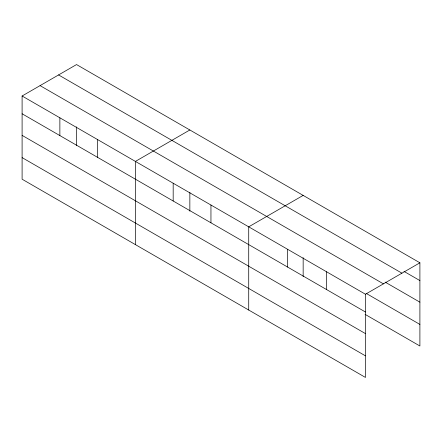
<?xml version="1.0" encoding="UTF-8"?>
<svg xmlns="http://www.w3.org/2000/svg" width="442" height="442" viewBox="0 0 442 442"><rect width="100%" height="100%" fill="white"/><g stroke="black" fill="none" stroke-linecap="round" stroke-linejoin="round"><path stroke-width="0.66" d="M365.457 333.605L365.457 294.234L22.1 95.997L22.1 179.198L365.457 377.435L365.457 333.605L22.1 135.368M365.064 314.345L419.9 346.003L419.9 262.802L76.543 64.565L22.1 95.997M189.85 129.981L135.407 161.413L135.407 244.619M303.157 195.403L248.719 226.829L248.719 310.035M365.457 294.234L419.9 262.802M403.982 271.394L419.9 280.582M58.576 74.936L401.933 273.173M385.115 282.09L419.9 302.173M40.067 85.621L383.424 283.858M366.247 293.438L419.9 324.417M22.1 113.776L365.457 312.013M22.1 157.612L365.457 355.849M326.544 271.764L326.544 289.549M303.157 257.692L303.157 276.582M287.632 249.299L287.632 267.078M210.95 205.027L210.95 222.807M189.85 192.27L189.85 211.16M173.176 183.22L173.176 201M97.638 139.606L97.638 157.391M76.543 126.854L76.543 145.744M59.869 117.804L59.869 135.584"/></g></svg>
